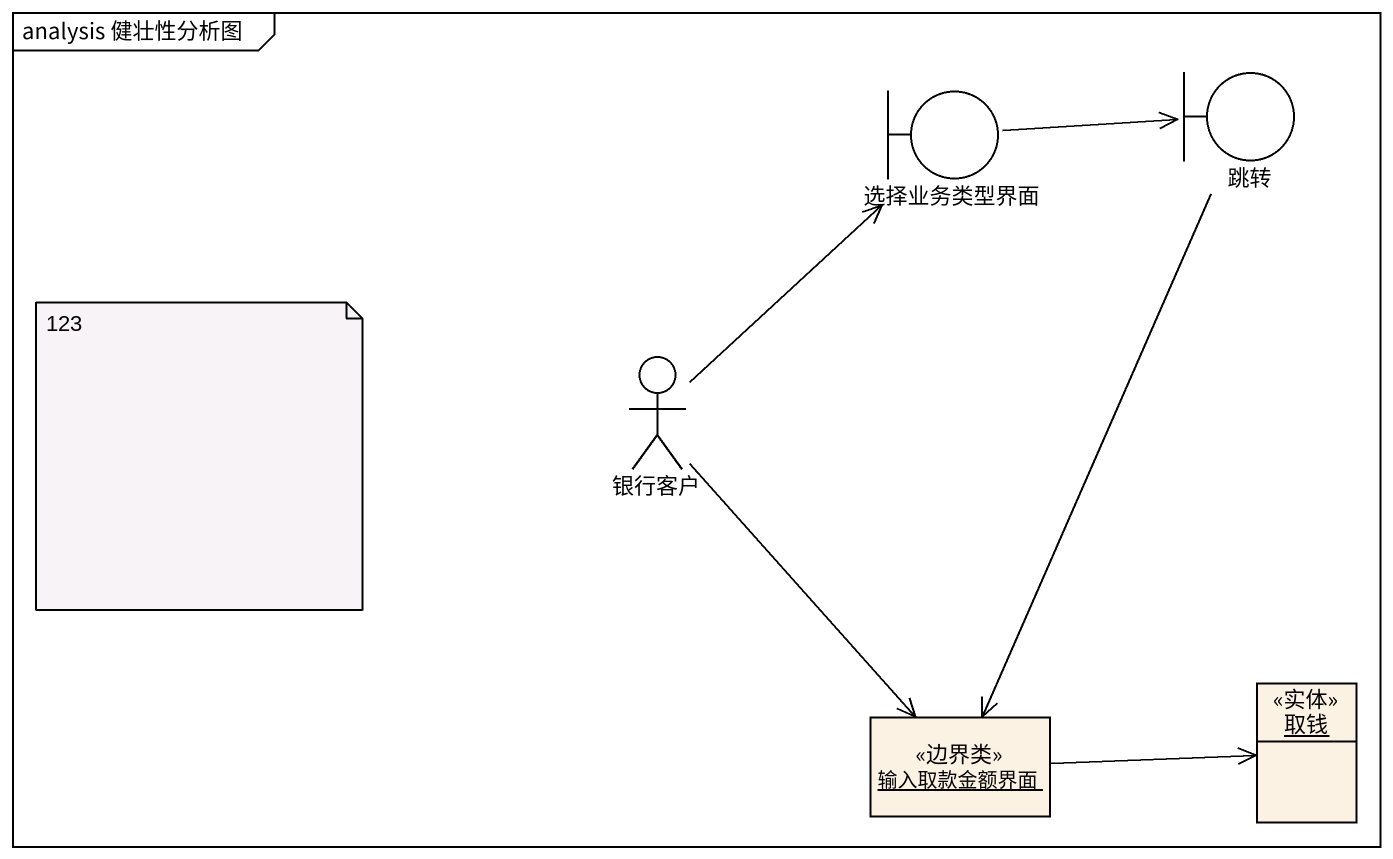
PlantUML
@startuml
mainframe analysis 健壮性分析图
allowmixing
hide circle
hide empty members
boundary 选择业务类型界面
boundary 跳转
actor 银行客户
object 取钱 <<实体>>
object 输入取款金额界面 <<边界类>>
选择业务类型界面 -right-> 跳转
跳转 --> 输入取款金额界面
银行客户 -up-> 选择业务类型界面
银行客户 --> 输入取款金额界面
输入取款金额界面 -right-> 取钱
note as N1
  123
end note
@enduml
